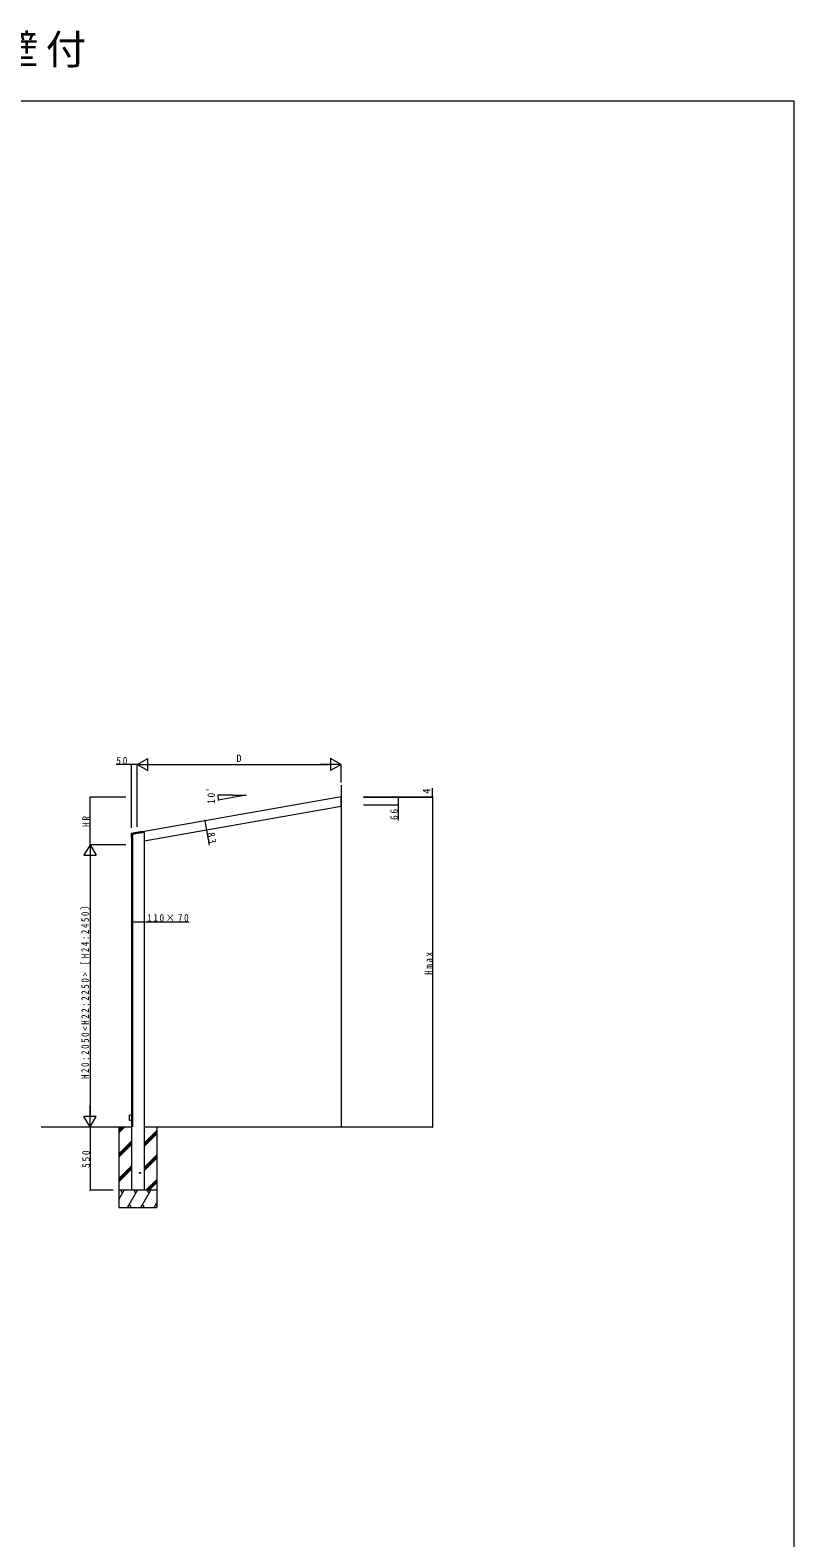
# Model space of a CAD drawing. Units: millimetres, scale not verified. Extents: x -7920 to 7920, y -12800 to 12773.
# Drawn here: x 1291 to 7920, y -317 to 12773 of the extents above; entities that cross this region are included whole.
import ezdxf
from ezdxf.enums import TextEntityAlignment as Align

# ---------------------------------------------------------------- set-up
doc = ezdxf.new("R2010")
doc.units = ezdxf.units.MM
doc.header["$LTSCALE"] = 60
for name, color, linetype, lineweight in [('0-1_USER1', 7, 'Continuous', 18), ('0-2_YKK_ZWAK', 7, 'Continuous', 18), ('0-3_YKK_A1', 4, 'Continuous', 18), ('0-4_YKK_D', 6, 'Continuous', 18), ('0-5_YKK_Z1', 7, 'Continuous', 18)]:
    doc.layers.add(name, color=color, linetype=linetype, lineweight=lineweight)
doc.styles.add('ＭＳ ゴシック', font='')
doc.styles.get('ＭＳ ゴシック').set_extended_font_data('MS Gothic')

msp = doc.modelspace()

# ---------------------------------------------------------------- linework, layer by layer
at = {"layer": '0-2_YKK_ZWAK'}
for p, q in [((-7920, 12160), (7920, 12160)), ((7920, 12160), (7920, -12800))]:
    msp.add_line(p, q, dxfattribs=at)
at = {"layer": '0-3_YKK_A1'}
for p, q in [((3990.22, 6117.98), (2264.85, 5813.75)), ((3990.22, 6033.7), (2280.22, 5732.18)), ((3046.12, 6131.09), (3166.99, 6131.09)), ((3166.99, 6131.09), (3049.75, 6110.42)), ((3990.22, 6033.7), (3990.22, 6117.98)), ((2166.22, 5797.14), (2166.23, 5797.19)), ((2166.22, 5797.14), (2166.22, 5768.19)), ((2166.23, 5768.13), (2166.22, 5768.19)), ((2166.23, 5797.19), (2166.24, 5797.24)), ((2166.25, 5768.07), (2166.23, 5768.13)), ((2166.24, 5797.24), (2166.26, 5797.29)), ((2166.27, 5768.02), (2166.25, 5768.07)), ((2166.26, 5797.29), (2166.29, 5797.33)), ((2166.31, 5767.98), (2166.27, 5768.02)), ((2166.29, 5797.33), (2166.33, 5797.37)), ((2166.36, 5767.94), (2166.31, 5767.98)), ((2166.33, 5797.37), (2166.37, 5797.4)), ((2166.41, 5767.91), (2166.36, 5767.94)), ((2166.37, 5797.4), (2166.42, 5797.42)), ((2166.46, 5767.89), (2166.41, 5767.91)), ((2166.42, 5797.42), (2166.47, 5797.43)), ((2166.52, 5767.89), (2166.46, 5767.89)), ((2264.38, 5814.7), (2166.47, 5797.43)), ((2166.52, 5767.89), (2169.82, 5767.89)), ((2169.82, 5767.89), (2169.82, 5771.39)), ((2169.82, 5771.39), (2177.31, 5771.39)), ((2170.22, 5771.39), (2170.22, 2701.39)), ((2177.31, 5771.39), (2177.42, 5771.39)), ((2177.48, 5771.39), (2177.42, 5771.39)), ((2177.54, 5771.41), (2177.48, 5771.39)), ((2177.59, 5771.44), (2177.54, 5771.41)), ((2177.63, 5771.48), (2177.59, 5771.44)), ((2177.67, 5771.52), (2177.63, 5771.48)), ((2177.7, 5771.57), (2177.67, 5771.52)), ((2177.72, 5771.63), (2177.7, 5771.57)), ((2177.72, 5792.2), (2177.73, 5792.25)), ((2177.72, 5771.69), (2177.72, 5792.2)), ((2177.72, 5771.69), (2177.72, 5771.63)), ((2177.73, 5792.25), (2177.74, 5792.3)), ((2177.74, 5792.3), (2177.76, 5792.35)), ((2177.76, 5792.35), (2177.79, 5792.39)), ((2177.79, 5792.39), (2177.83, 5792.43)), ((2177.83, 5792.43), (2177.87, 5792.46)), ((2177.87, 5792.46), (2177.92, 5792.48)), ((2177.92, 5792.48), (2177.97, 5792.49)), ((2177.97, 5792.49), (2223.03, 5800.44)), ((2265.22, 5807.39), (2178.22, 5792.05)), ((2178.22, 5792.05), (2178.22, 3251.39)), ((2223.03, 5800.44), (2263.62, 5807.6)), ((2263.92, 5807.51), (2263.62, 5807.6)), ((2263.92, 5807.51), (2265.6, 5807.8)), ((2264.38, 5814.7), (2264.44, 5814.7)), ((2264.44, 5814.7), (2264.5, 5814.69)), ((2264.5, 5814.69), (2264.55, 5814.67)), ((2264.55, 5814.67), (2264.61, 5814.65)), ((2264.61, 5814.65), (2264.65, 5814.61)), ((2264.65, 5814.61), (2264.69, 5814.56)), ((2264.69, 5814.56), (2264.71, 5814.51)), ((2264.71, 5814.51), (2264.73, 5814.45)), ((2265.84, 5808.15), (2264.73, 5814.45)), ((2280.22, 5807.39), (2265.22, 5807.39)), ((2265.65, 5807.82), (2265.6, 5807.8)), ((2265.71, 5807.84), (2265.65, 5807.82)), ((2265.75, 5807.88), (2265.71, 5807.84)), ((2265.79, 5807.93), (2265.75, 5807.88)), ((2265.82, 5807.98), (2265.79, 5807.93)), ((2265.84, 5808.03), (2265.82, 5807.98)), ((2265.84, 5808.15), (2265.84, 5808.09)), ((2265.84, 5808.09), (2265.84, 5808.03)), ((2280.22, 5807.39), (2280.22, 2701.39)), ((2170.22, 3352.7), (2152.22, 3352.39)), ((2152.22, 3310.39), (2170.22, 3310.07))]:
    msp.add_line(p, q, dxfattribs=at)
msp.add_lwpolyline([(2152.22, 3310.39), (2152.22, 3331.39), (2152.22, 3352.39)], dxfattribs=at)
msp.add_circle((2244.22, 2851.39), 4.5, dxfattribs=at)
at = {"layer": '0-4_YKK_D'}
for p, q in [((2220.22, 6397.53), (2311.16, 6450.03)), ((2311.16, 6345.03), (2311.16, 6450.03)), ((3899.29, 6450.03), (3899.29, 6345.03)), ((3990.22, 6397.53), (3899.29, 6450.03)), ((2170.22, 6397.53), (2037.92, 6397.53)), ((2170.22, 5847.82), (2170.22, 6398.53)), ((2220.22, 6397.53), (2170.22, 6397.53)), ((2220.22, 5856.64), (2220.22, 6398.53)), ((2220.22, 5856.64), (2220.22, 6398.53)), ((2220.22, 6397.53), (2402.09, 6397.53)), ((2220.22, 6397.53), (2311.16, 6345.03)), ((2325.22, 6397.53), (3885.22, 6397.53)), ((3990.22, 6397.53), (3808.36, 6397.53)), ((3990.22, 6397.53), (3899.29, 6345.03)), ((3990.22, 6242.69), (3990.22, 6398.53)), ((4784.15, 6117.98), (4784.15, 6192.68)), ((2120.22, 6113.93), (1809.22, 6113.93)), ((1810.22, 5701.39), (1810.22, 6113.93)), ((3046.12, 6131.09), (2919.93, 6131.09)), ((3049.75, 6110.42), (2923.68, 6088.19)), ((4184.15, 6117.98), (4785.15, 6117.98)), ((4184.15, 6113.93), (4485.15, 6113.93)), ((4184.15, 6113.93), (4785.15, 6113.93)), ((4184.15, 6113.93), (4785.15, 6113.93)), ((4184.15, 6047.93), (4485.15, 6047.93)), ((4484.15, 6113.93), (4484.15, 6047.93)), ((4484.15, 6047.93), (4484.15, 5915.63)), ((4784.15, 6113.93), (4784.15, 6117.98)), ((4784.15, 6113.93), (4784.15, 3251.39)), ((2806.73, 5909.3), (2821.14, 5827.56)), ((2821.14, 5827.56), (2844.18, 5696.88)), ((1810.22, 5701.39), (1757.72, 5610.45)), ((2120.22, 5701.39), (1809.22, 5701.39)), ((2120.22, 5701.39), (1809.22, 5701.39)), ((1810.22, 5701.39), (1810.22, 5519.52)), ((1810.22, 5701.39), (1862.72, 5610.45)), ((1757.72, 5610.45), (1862.72, 5610.45)), ((1810.22, 5596.39), (1810.22, 3356.39)), ((2170.22, 5031.89), (2280.22, 5031.89)), ((2280.22, 5031.89), (2672.12, 5031.89)), ((1810.22, 3251.39), (1810.22, 3433.25)), ((1862.72, 3342.32), (1757.72, 3342.32)), ((1810.22, 3251.39), (1757.72, 3342.32)), ((1810.22, 3251.39), (1862.72, 3342.32)), ((1810.22, 3251.39), (1810.22, 2701.39)), ((4184.15, 3251.39), (4785.15, 3251.39)), ((2010.22, 2701.39), (1809.22, 2701.39))]:
    msp.add_line(p, q, dxfattribs=at)
for centre, radius, start, end in [((2170.22, 6397.53), 1.59, 0, 180), ((2170.22, 6397.53), 1.59, 180, 0), ((1810.22, 6113.93), 1.59, 90, 270), ((1810.22, 6113.93), 1.59, 270, 90), ((2920.93, 6131.09), 1.59, 90, 270), ((2920.93, 6131.09), 1.59, 270, 90), ((3166.99, 6131.09), 246.06, 180, 190), ((2924.67, 6088.36), 1.59, 100, 280), ((2924.67, 6088.36), 1.59, 280, 100), ((4484.15, 6113.93), 1.59, 90, 270), ((4484.15, 6047.93), 1.59, 90, 270), ((4484.15, 6113.93), 1.59, 270, 90), ((4484.15, 6047.93), 1.59, 270, 90), ((4784.15, 6117.98), 1.59, 90, 270), ((4784.15, 6113.93), 1.59, 90, 270), ((4784.15, 6113.93), 1.59, 90, 270), ((4784.15, 6117.98), 1.59, 270, 90), ((4784.15, 6113.93), 1.59, 270, 90), ((4784.15, 6113.93), 1.59, 270, 90), ((2806.73, 5909.3), 1.59, 100, 280), ((2806.73, 5909.3), 1.59, 280, 100), ((2821.14, 5827.56), 1.59, 100, 280), ((2821.14, 5827.56), 1.59, 280, 100), ((2170.22, 5031.89), 1.59, 0, 180), ((2170.22, 5031.89), 1.59, 180, 0), ((2280.22, 5031.89), 1.59, 0, 180), ((2280.22, 5031.89), 1.59, 180, 0), ((4784.15, 3251.39), 1.59, 90, 270), ((4784.15, 3251.39), 1.59, 270, 90), ((1810.22, 2701.39), 1.59, 90, 270), ((1810.22, 2701.39), 1.59, 270, 90)]:
    msp.add_arc(centre, radius, start, end, dxfattribs=at)
at = {"layer": '0-5_YKK_Z1'}
for p, q in [((3990.22, 6216.81), (3990.22, 3251.39)), ((1385.3, 3251.39), (2170.22, 3251.39)), ((2060.22, 3251.39), (2060.22, 2551.39)), ((2060.22, 3199.84), (2111.77, 3251.39)), ((2060.22, 3213.98), (2097.63, 3251.39)), ((2060.22, 3228.13), (2083.49, 3251.39)), ((2280.22, 3251.39), (4250.29, 3251.39)), ((2280.22, 3109.76), (2390.22, 3219.76)), ((2280.22, 3095.62), (2390.22, 3205.62)), ((2280.22, 3081.48), (2390.22, 3191.48)), ((2390.22, 3251.39), (2390.22, 2551.39)), ((2060.22, 3015.99), (2170.22, 3125.99)), ((2060.22, 3001.85), (2170.22, 3111.85)), ((2060.22, 2987.71), (2170.22, 3097.71)), ((2060.22, 2803.86), (2170.22, 2913.86)), ((2170.22, 2899.72), (2060.22, 2789.72)), ((2060.22, 2775.58), (2170.22, 2885.58)), ((2280.22, 2897.63), (2390.22, 3007.63)), ((2280.22, 2883.49), (2390.22, 2993.49)), ((2280.22, 2869.35), (2390.22, 2979.35)), ((2296.11, 2701.39), (2390.22, 2795.5)), ((2310.25, 2701.39), (2390.22, 2781.36)), ((2324.39, 2701.39), (2390.22, 2767.22)), ((2060.22, 2619.91), (2107.26, 2701.39)), ((2390.22, 2701.39), (2060.22, 2701.39)), ((2092.26, 2675.41), (2077.26, 2701.39)), ((2136.13, 2551.39), (2222.73, 2701.39)), ((2169.88, 2701.39), (2170.22, 2701.73)), ((2207.73, 2675.41), (2192.73, 2701.39)), ((2250.7, 2551.39), (2337.3, 2701.39)), ((2322.3, 2675.41), (2307.3, 2701.39)), ((2060.22, 2551.39), (2390.22, 2551.39)), ((2151.13, 2577.37), (2166.13, 2551.39)), ((2265.7, 2577.37), (2280.7, 2551.39)), ((2366.17, 2551.39), (2389.77, 2592.27)), ((2381.17, 2577.37), (2390.22, 2561.68))]:
    msp.add_line(p, q, dxfattribs=at)

# ---------------------------------------------------------------- texts
at = {"layer": '0-1_USER1', "insert": (-7920, 12448), "char_height": 258.1, "attachment_point": 7, "style": 'ＭＳ ゴシック'}
msp.add_mtext('\\T1.18;アウタールーフ\\~テラスBタイプ\\~土間納まり・腰壁付', dxfattribs=at)
at = {"layer": '0-4_YKK_D', "color": 7, "style": 'ＭＳ ゴシック'}
msp.add_text('D', height=65.98, dxfattribs=at).set_placement((3081.22, 6398.13), align=Align.BOTTOM_LEFT)
msp.add_text('4', height=65.98, rotation=90, dxfattribs=at).set_placement((4783.55, 6144.08), align=Align.BOTTOM_LEFT)
at = {"layer": '0-4_YKK_D', "color": 7, "char_height": 65.98, "attachment_point": 7, "style": 'ＭＳ ゴシック'}
for s, insert in [('\\T1.37;\\W0.9;50', (2038.52, 6398.13)), ('\\T1.32;\\W0.9;110×70', (2306.52, 5032.69))]:
    msp.add_mtext(s, dxfattribs=dict(at, insert=insert))
for s, insert, rotation in [('\\T1.38;\\W0.9;10ﾟ', (2894.34, 6054.96), 88.848), ('\\T1.37;\\W0.9;HR', (1809.42, 5854.86), 90), ('\\T1.37;\\W0.9;66', (4483.55, 5916.23), 90), ('\\T1.37;\\W0.9;83', (2826.49, 5801.8), 280), ('\\T1.37;\\W0.85;H20:2050<H22:2250>〔H24:2450〕', (1809.42, 3667.59), 90), ('\\T1.39;\\W0.85;Hmax', (4783.35, 4572.26), 90), ('\\T1.38;\\W0.9;550', (1809.42, 2894.79), 90)]:
    msp.add_mtext(s, dxfattribs=dict(at, insert=insert, rotation=rotation))

doc.saveas('drawing.dxf')
